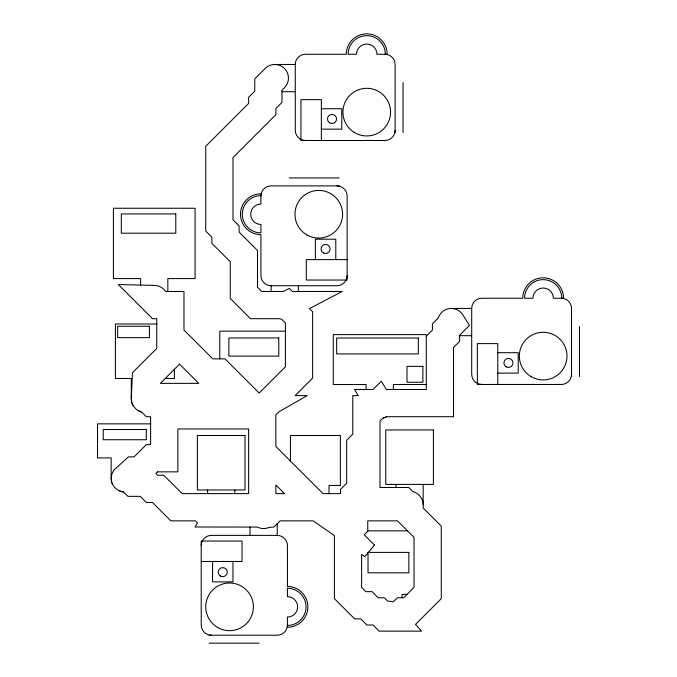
<?xml version="1.0" encoding="UTF-8"?>
<svg xmlns="http://www.w3.org/2000/svg" width="677" height="677" viewBox="0 0 677 677"><rect width="100%" height="100%" fill="white"/><g stroke="black" fill="none" stroke-linecap="round" stroke-linejoin="round"><path stroke-width="1.02" d="M426.29 336.198L432.417 330.071L432.417 323.953L438.357 317.775A13.616 13.616 0 0 1 450.298 308.484L451.635 308.458A13.616 13.616 0 0 1 462.789 314.805L469.474 325.4L459.649 335.225L459.649 341.352L453.522 347.479L453.522 416.71L386.592 416.71L382.793 418.208L380.009 420.992L380.009 487.499L408.79 487.499L412.928 491.646C420.045 493.245 424.352 500.929 423.091 507.928L441.269 526.105L441.269 598.646L415.509 624.406L421.593 631.125L379.137 631.125L373.01 624.998L366.883 624.998L360.756 618.871L354.63 618.871L334.404 598.646L334.404 535.6L313.129 520.858L280.143 520.858L274.016 526.985L269.04 527.434A13.616 13.616 0 0 1 257.404 527.078L195.001 526.985L197.472 522.974L195.348 520.858L170.849 520.858L152.469 502.478L146.342 502.478L140.215 496.351L127.97 496.351L123.206 491.824M386.482 416.77L385.898 417.091M385.289 417.37L384.68 417.633M384.045 417.853L383.41 418.056M274.854 64.484L295.274 64.484A10.214 10.214 0 0 1 305.479 54.27L346.319 54.27A20.42 20.42 0 0 1 366.739 33.85A20.42 20.42 0 0 1 387.159 54.27L376.954 54.27A10.214 10.214 0 0 0 366.739 44.064A10.214 10.214 0 0 0 356.534 54.27L348.139 54.27A18.609 18.609 0 0 1 366.739 35.661A18.609 18.609 0 0 1 385.348 54.27M281.987 91.708L295.274 91.708M321.363 108.726L341.783 108.726L341.783 129.146L321.363 129.146M289.282 177.941L339.194 177.941M339.194 185.887L271.13 185.887A10.214 10.214 0 0 0 260.916 196.093M347.14 259.621L306.3 259.621L306.3 280.041L347.14 280.041L347.14 196.093A10.214 10.214 0 0 0 336.926 185.887M260.916 195.636A18.609 18.609 0 0 0 242.315 214.245A18.609 18.609 0 0 0 260.916 232.854L260.916 224.459A10.214 10.214 0 0 1 250.71 214.245A10.214 10.214 0 0 1 260.916 204.031L260.916 193.825A20.42 20.42 0 0 0 240.496 214.245A20.42 20.42 0 0 0 260.916 234.665L260.916 275.505A10.214 10.214 0 0 0 271.13 285.719L336.926 285.719A10.214 10.214 0 0 0 347.14 275.505M451.28 308.45L471.7 308.45A10.214 10.214 0 0 1 481.906 298.244L522.746 298.244A20.42 20.42 0 0 1 543.166 277.824A20.42 20.42 0 0 1 563.586 298.244L553.38 298.244A10.214 10.214 0 0 0 543.166 288.03A10.214 10.214 0 0 0 532.96 298.244L524.565 298.244A18.609 18.609 0 0 1 543.166 279.635A18.609 18.609 0 0 1 561.775 298.244M156.751 324.012L115.403 324.012L115.403 378.468L131.279 378.468L131.287 399.058M285.398 331.138L219.788 331.138L219.788 358.861M459.649 335.682L471.7 335.682M497.79 352.692L518.21 352.692L518.21 373.112L497.79 373.112M165.239 378.468L174.395 378.468L174.395 369.312M426.273 384.528L393.379 384.528L393.379 389.487M150.624 423.853L97.53 423.853L97.53 457.889L111.146 457.889L111.146 478.309C111.003 485.113 116.689 491.358 123.468 491.857M367.755 530.844L407.503 530.844M287.429 625.455A18.609 18.609 0 0 0 306.029 606.846A18.609 18.609 0 0 0 287.429 588.245L287.429 596.64A10.214 10.214 0 0 1 297.635 606.846A10.214 10.214 0 0 1 287.429 617.06L287.429 627.266A20.42 20.42 0 0 0 307.849 606.846A20.42 20.42 0 0 0 287.429 586.426L287.429 545.586A10.214 10.214 0 0 0 277.215 535.38L211.419 535.38A10.214 10.214 0 0 0 201.213 545.586M201.213 561.47L242.053 561.47L242.053 541.05L201.213 541.05L201.213 624.998A10.214 10.214 0 0 0 211.419 635.212M407.029 594.381L402.053 594.381L402.053 597.774M209.151 635.212L277.215 635.212A10.214 10.214 0 0 0 287.429 624.998M209.151 643.15L259.063 643.15M122.351 491.697L121.885 491.604M141.112 411.954L140.638 411.811M121.048 491.392L120.599 491.265M139.851 411.523L139.394 411.328M119.778 490.969L119.347 490.791M138.633 410.964L138.201 410.727M132.98 405.455L132.751 405.015M132.396 404.254L132.21 403.797M112.289 483.742L112.103 483.31M131.93 403.001L131.787 402.527M111.815 482.498L111.68 482.049M131.583 401.715L131.499 401.224M111.468 481.203L111.375 480.746M131.372 400.395L131.33 399.904M111.248 479.891L111.197 479.426M111.155 478.554L111.866 473.942L113.922 470.066L128.452 456.873L134.088 456.873L146.342 444.62L150.624 444.62L150.624 416.71L146.342 416.71L141.755 412.132L136.526 409.627L133.234 405.904L131.693 402.223L131.296 398.245L132.506 372.688L156.751 348.452L156.751 318.698L152.469 318.698L118.323 284.543L154.559 285.398A13.616 13.616 0 0 1 164.96 290.628L165.552 291.474L183.975 291.474L183.975 330.071L212.756 358.861L225.009 358.861L259.189 393.041L285.398 366.832L285.398 322.971L281.852 319.434L279.508 318.698L250.49 318.698L230.256 298.472L230.256 261.711L211.884 243.339L211.884 237.212L205.757 231.085L205.757 146.291L248.637 103.412L248.637 97.285L254.764 91.158L254.764 78.896L265.24 68.453A13.616 13.616 0 0 1 273.542 64.543L274.879 64.484A13.616 13.616 0 0 1 284.458 87.739L281.987 90.202L281.987 102.439L275.869 108.565L275.869 114.692L232.981 157.572L232.981 219.805L239.108 225.932L239.108 232.059L257.488 250.439L257.488 287.192L261.762 291.474L283.418 291.474L289.316 288.385L292.396 291.474L342.215 291.474L309.491 308.568L312.622 311.699L312.622 378.113L295.121 395.613L307.18 395.613L278.856 411.87L275.869 414.866L275.869 446.473L323.022 493.626L340.531 493.626L340.531 489.353L346.658 483.226L346.658 440.346L352.785 434.219L352.785 395.613L358.226 395.613L354.528 389.487L373.01 389.487L381.32 381.176L386.33 389.487L426.29 389.487L426.273 334.616L333.253 334.616L333.253 384.528L366.147 384.528L366.147 389.487M579.47 326.602L579.47 376.522M571.532 376.522L571.532 308.45A10.214 10.214 0 0 0 561.318 298.244M497.79 384.46L497.79 343.62L477.37 343.62L477.37 384.46L561.318 384.46A10.214 10.214 0 0 0 571.532 374.254M471.7 308.45L471.7 374.254A10.214 10.214 0 0 0 481.906 384.46M423.184 484.41L423.184 504.83M403.043 82.628L403.043 132.548M395.96 484.41L395.96 487.499M395.106 132.548L395.106 64.484A10.214 10.214 0 0 0 384.891 54.27M335.792 259.621L335.792 239.201L315.372 239.201L315.372 259.621M329.014 493.626L329.014 485.451L340.362 485.451L340.362 435.531L290.441 435.531L290.441 461.045M321.363 140.486L321.363 99.646L300.943 99.646L300.943 140.486L384.891 140.486A10.214 10.214 0 0 0 395.106 130.28M298.354 285.719L298.354 291.474M295.274 64.484L295.274 130.28A10.214 10.214 0 0 0 305.479 140.486M277.215 523.778L277.215 535.38M271.13 285.719L271.13 291.474M249.991 526.985L249.991 535.38M234.809 489.979L234.809 493.626M232.973 561.47L232.973 581.89L212.553 581.89L212.553 561.47M207.585 489.979L207.585 493.626M167.845 291.474L167.845 278.594L195.078 278.594L195.078 208.254L113.397 208.254L113.397 278.594L140.621 278.594L140.621 285.076M374.474 545.078L364.793 556.663L361.628 554.471L361.628 587.365L365.91 591.647L372.037 591.647L378.155 597.774L384.282 597.774L387.777 601.201A13.616 13.616 0 0 1 393.032 601.98L397.509 597.774L403.636 597.774L414.045 587.365L414.045 537.386L397.509 520.858L367.755 520.858L367.755 531.259L364.209 534.813L374.474 545.078M179.549 364.158L160.347 383.36L198.759 383.36L179.549 364.158M157.623 471.852L155.922 473.553L157.623 475.254L163.749 475.254L182.13 493.626L248.637 493.626L248.637 428.964L177.848 428.964L177.848 471.852L157.623 471.852M175.792 213.924L121.335 213.924L121.335 233.21L175.792 233.21L175.792 213.924M149.431 326.28L117.671 326.28L117.671 337.628L149.431 337.628L149.431 326.28M278.78 337.95L228.86 337.95L228.86 356.094L278.78 356.094L278.78 337.95M418.335 338.018L336.655 338.018L336.655 353.902L418.335 353.902L418.335 338.018M422.871 366.375L406.987 366.375L406.987 382.26L422.871 382.26L422.871 366.375M146.308 429.523L103.2 429.523L103.2 439.737L146.308 439.737L146.308 429.523M433.398 429.954L385.755 429.954L385.755 484.41L433.398 484.41L433.398 429.954M245.023 435.523L197.371 435.523L197.371 489.979L245.023 489.979L245.023 435.523M284.518 493.626L275.869 493.626L275.869 484.977L284.518 493.626M408.857 552.398L368.017 552.398L368.017 572.818L408.857 572.818L408.857 552.398M220.499 576.059A4.536 4.536 0 0 0 227.303 572.133A4.536 4.536 0 0 0 220.499 568.206A4.536 4.536 0 0 0 220.499 576.059M217.655 627.477A23.822 23.822 0 0 0 253.393 606.846A23.822 23.822 0 0 0 217.655 586.214A23.822 23.822 0 0 0 217.655 627.477M329.758 122.867A4.536 4.536 0 0 0 336.562 118.932A4.536 4.536 0 0 0 329.758 115.005A4.536 4.536 0 0 0 329.758 122.867M353.944 132.218A23.822 23.822 0 0 0 390.544 113.169A23.822 23.822 0 0 0 355.738 90.997A23.822 23.822 0 0 0 353.944 132.218M506.184 366.832A4.536 4.536 0 0 0 512.988 362.906A4.536 4.536 0 0 0 506.184 358.979A4.536 4.536 0 0 0 506.184 366.832M531.259 376.734A23.822 23.822 0 0 0 566.987 356.102A23.822 23.822 0 0 0 531.259 335.47A23.822 23.822 0 0 0 531.259 376.734M323.31 252.885A4.536 4.536 0 0 0 330.122 248.958A4.536 4.536 0 0 0 323.31 245.032A4.536 4.536 0 0 0 323.31 252.885M306.867 234.877A23.822 23.822 0 0 0 342.596 214.245A23.822 23.822 0 0 0 306.867 193.614A23.822 23.822 0 0 0 306.867 234.877"/></g></svg>
